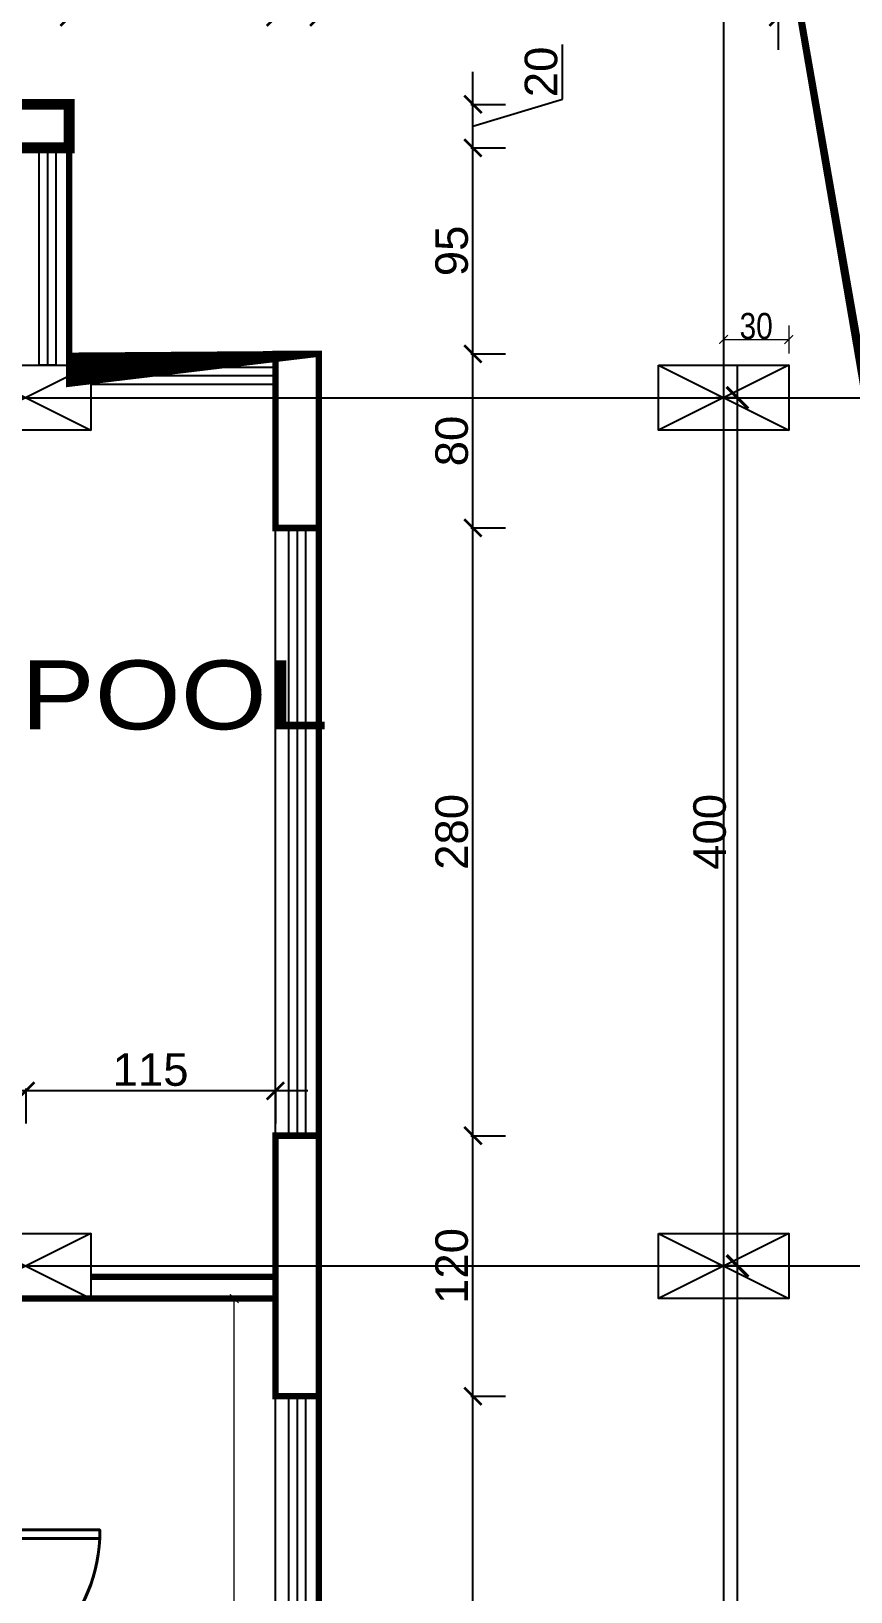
# Model space of a CAD drawing. Extents: x 250879 to 348495, y -51522 to -9360.
# Drawn here: x 299054 to 299432, y -20843 to -20124 of the extents above; entities that cross this region are included whole.
import ezdxf

# ---------------------------------------------------------------- set-up
doc = ezdxf.new("R2010")
doc.units = 0
doc.linetypes.add('CENTER', pattern=[50.800000000000004, 31.75, -6.349999999999999, 6.349999999999999, -6.349999999999999])
doc.layers.get('0').update_dxf_attribs({"linetype": 'CONTINUOUS'})
doc.layers.get('DEFPOINTS').update_dxf_attribs({"color": 9, "linetype": 'CONTINUOUS'})
for name, color, linetype, lineweight in [('A-Axis', 1, 'CENTER', 9), ('A-text function', 30, 'CONTINUOUS', 20), ('dimention', 151, 'CONTINUOUS', 13), ('SECTION-ar', 131, 'CONTINUOUS', 40)]:
    doc.layers.add(name, color=color, linetype=linetype, lineweight=lineweight)
for name, color, linetype in [('AXIS', 1, 'CONTINUOUS'), ('COLUMN', 5, 'CONTINUOUS'), ('FURNITURE', 4, 'CONTINUOUS'), ('WALL', 7, 'CONTINUOUS'), ('WALL1', 2, 'CONTINUOUS')]:
    doc.layers.add(name, color=color, linetype=linetype)
doc.styles.add('ARIAL', font='BOD_CR.TTF', dxfattribs={"width": 1.199999999999999})
doc.styles.get("Standard").update_dxf_attribs({"font": 'sanss___.ttf', "height": 15})
doc.styles.add('yon', font='ARIALN.TTF')
doc.dimstyles.new('CM', dxfattribs={"dimscale": 0, "dimtxt": 12, "dimasz": 0.4, "dimexe": 50, "dimexo": 1000, "dimgap": 0.03, "dimtad": 1, "dimdec": 0, "dimzin": 0, "dimdsep": 46, "dimtxsty": 'yon', "dimblk": 'Ar thick3', "dimcen": 3, "dimdle": 8, "dimse1": 1, "dimse2": 1, "dimclrd": 8, "dimclre": 8, "dimclrt": 30, "dimadec": 0, "dimazin": 0, "dimtfac": 1, "dimtdec": 0, "dimtix": 1, "dimtmove": 1, "dimatfit": 3, "dimfxl": 50, "dimtolj": 1, "dimtzin": 0, "dimlwd": 9, "dimarcsym": 0})
doc.dimstyles.get("Standard").update_dxf_attribs({"dimtxt": 15, "dimasz": 10, "dimexe": 10, "dimexo": 30, "dimgap": 5, "dimtad": 1, "dimdec": 0, "dimdsep": 46, "dimtxsty": 'Standard', "dimblk1": 'ARCHTICK', "dimblk2": 'ARCHTICK', "dimsah": 1, "dimcen": 2.5, "dimdle": 15, "dimclrd": 3, "dimclre": 3, "dimclrt": 3, "dimazin": 0, "dimtfac": 1, "dimtdec": 0, "dimtmove": 2, "dimatfit": 2, "dimldrblk": 'ARCHTICK', "dimfxl": 1.045499999999997, "dimfxlon": 1, "dimtolj": 1, "dimtzin": 0, "dimarcsym": 0})
doc.dimstyles.new('STANDARD$0', dxfattribs={"dimscale": 0, "dimtxt": 12, "dimasz": 8, "dimexe": 15, "dimexo": 0.0625, "dimgap": 2, "dimtad": 1, "dimdec": 0, "dimzin": 0, "dimdsep": 46, "dimtxsty": 'Standard', "dimblk1": 'ARCHTICK', "dimblk2": 'ARCHTICK', "dimsah": 1, "dimcen": 0.09, "dimdle": 15, "dimclrd": 3, "dimclre": 3, "dimclrt": 3, "dimazin": 0, "dimtfac": 1, "dimtdec": 0, "dimtofl": 0, "dimtmove": 1, "dimatfit": 3, "dimldrblk": 'ARCHTICK', "dimfxl": 1.045499999999997, "dimfxlon": 1, "dimtolj": 1, "dimtzin": 0, "dimarcsym": 0})

# ---------------------------------------------------------------- blocks, each defined once
blk = doc.blocks.new('_ARCHTICK')
at = {"color": 0, "linetype": 'ByBlock', "const_width": 0.15}
blk.add_lwpolyline([(-0.5, -0.5), (0.5, 0.5)], dxfattribs=at)
blk = doc.blocks.new('*D104')
at = {"layer": 'DEFPOINTS', "color": 0, "linetype": 'ByBlock', "ltscale": 3, "transparency": 16777216}
for p in [(299379.7807345535, -20692.83296429607), (299379.7807345535, -20692.83296429607), (299379.7807345535, -21092.8329642961)]:
    blk.add_point(p, dxfattribs=at)
at = {"layer": 'WALL1', "color": 3, "linetype": 'ByBlock', "lineweight": -2, "ltscale": 3, "transparency": 16777216}
for p, q in [((299379.7807345535, -21107.8329642961), (299379.7807345535, -20677.83296429607)), ((299379.7807345535, -20692.83296429607), (299369.7807345535, -20692.83296429607)), ((299379.7807345535, -21092.8329642961), (299369.7807345535, -21092.8329642961))]:
    blk.add_line(p, q, dxfattribs=at)
at = {"layer": 'WALL1', "color": 3, "linetype": 'ByBlock', "lineweight": -2, "ltscale": 3, "transparency": 16777216, "xscale": 10, "yscale": 10, "zscale": 10}
for p, rotation in [((299379.7807345535, -20692.83296429607), 90), ((299379.7807345535, -21092.8329642961), 270)]:
    blk.add_blockref('_ARCHTICK', p, dxfattribs=dict(at, rotation=rotation))
at = {"layer": 'WALL1', "color": 3, "linetype": 'ByBlock', "ltscale": 3, "transparency": 16777216, "insert": (299367.0543971049, -20892.83296429604), "char_height": 15, "attachment_point": 5, "rotation": 90}
blk.add_mtext('\\A1;400', dxfattribs=at)
blk = doc.blocks.new('*D105')
at = {"layer": 'DEFPOINTS', "color": 0, "linetype": 'ByBlock', "ltscale": 3, "transparency": 16777216}
for p in [(299379.7807345535, -20292.83296429605), (299379.7807345535, -20292.83296429605), (299379.7807345535, -20692.83296429607)]:
    blk.add_point(p, dxfattribs=at)
at = {"layer": 'WALL1', "color": 3, "linetype": 'ByBlock', "lineweight": -2, "ltscale": 3, "transparency": 16777216}
for p, q in [((299379.7807345535, -20707.83296429607), (299379.7807345535, -20277.83296429605)), ((299379.7807345535, -20292.83296429605), (299369.7807345535, -20292.83296429605)), ((299379.7807345535, -20692.83296429607), (299369.7807345535, -20692.83296429607))]:
    blk.add_line(p, q, dxfattribs=at)
at = {"layer": 'WALL1', "color": 3, "linetype": 'ByBlock', "lineweight": -2, "ltscale": 3, "transparency": 16777216, "xscale": 10, "yscale": 10, "zscale": 10}
for p, rotation in [((299379.7807345535, -20292.83296429605), 90), ((299379.7807345535, -20692.83296429607), 270)]:
    blk.add_blockref('_ARCHTICK', p, dxfattribs=dict(at, rotation=rotation))
at = {"layer": 'WALL1', "color": 3, "linetype": 'ByBlock', "ltscale": 3, "transparency": 16777216, "insert": (299367.0543971049, -20492.83296429601), "char_height": 15, "attachment_point": 5, "rotation": 90}
blk.add_mtext('\\A1;400', dxfattribs=at)
blk = doc.blocks.new('COLUMN')
at = {"layer": 'AXIS'}
for p, q in [((236924.6994773077, -9644.256519553426), (236984.6994773077, -9674.256519553426)), ((236984.6994773077, -9644.256519553426), (236924.6994773077, -9674.256519553426))]:
    blk.add_line(p, q, dxfattribs=at)
at = {"layer": 'COLUMN'}
blk.add_lwpolyline([(236924.6994773077, -9644.256519553426), (236984.6994773077, -9644.256519553426), (236984.6994773077, -9674.256519553426), (236924.6994773077, -9674.256519553426)], close=True, dxfattribs=at)
blk = doc.blocks.new('Ar thick3')
at = {"layer": 'dimention'}
blk.add_line((0, 16.22270537386066), (0, -16.22270537385884), dxfattribs=at)
at = {"layer": 'dimention', "const_width": 1.5}
blk.add_lwpolyline([(-5, -5.099295543877815), (5, 4.900704456122184)], dxfattribs=at)
blk = doc.blocks.new('*D2156')
at = {"layer": 'DEFPOINTS', "color": 0, "linetype": 'Continuous', "transparency": 16777216}
for p in [(307827.615156494, -20266.00083716321), (307797.615156494, -20277.8329642961), (307827.615156494, -20277.8329642961)]:
    blk.add_point(p, dxfattribs=at)
at = {"layer": 'WALL', "color": 8, "linetype": 'Continuous', "lineweight": 9, "transparency": 16777216}
blk.add_line((307798.015156494, -20266.00083716321), (307827.215156494, -20266.00083716321), dxfattribs=at)
at = {"layer": 'WALL', "color": 8, "linetype": 'Continuous', "lineweight": 9, "transparency": 16777216, "xscale": 0.4, "yscale": 0.4, "zscale": 0.4, "rotation": 180}
blk.add_blockref('Ar thick3', (307797.615156494, -20266.00083716321), dxfattribs=at)
at = {"layer": 'WALL', "color": 8, "linetype": 'Continuous', "lineweight": 9, "transparency": 16777216, "xscale": 0.4, "yscale": 0.4, "zscale": 0.4}
blk.add_blockref('Ar thick3', (307827.615156494, -20266.00083716321), dxfattribs=at)
at = {"layer": 'WALL', "color": 30, "linetype": 'Continuous', "transparency": 16777216, "insert": (307812.615156494, -20259.84396131055), "char_height": 12, "attachment_point": 5, "style": 'yon'}
blk.add_mtext('\\A1;30', dxfattribs=at)
blk = doc.blocks.new('*D162')
at = {"layer": 'DEFPOINTS', "color": 0, "linetype": 'ByBlock', "ltscale": 3, "transparency": 16777216}
for p in [(299379.7807345535, -20292.83296429605), (299379.7807345535, -20292.83296429605), (299379.7807345535, -20692.83296429607)]:
    blk.add_point(p, dxfattribs=at)
at = {"layer": 'WALL1', "color": 3, "linetype": 'ByBlock', "lineweight": -2, "ltscale": 3, "transparency": 16777216}
for p, q in [((299379.7807345535, -20707.83296429607), (299379.7807345535, -20277.83296429605)), ((299379.7807345535, -20292.83296429605), (299369.7807345535, -20292.83296429605)), ((299379.7807345535, -20692.83296429607), (299369.7807345535, -20692.83296429607))]:
    blk.add_line(p, q, dxfattribs=at)
at = {"layer": 'WALL1', "color": 3, "linetype": 'ByBlock', "lineweight": -2, "ltscale": 3, "transparency": 16777216, "xscale": 10, "yscale": 10, "zscale": 10}
for p, rotation in [((299379.7807345535, -20292.83296429605), 90), ((299379.7807345535, -20692.83296429607), 270)]:
    blk.add_blockref('_ARCHTICK', p, dxfattribs=dict(at, rotation=rotation))
at = {"layer": 'WALL1', "color": 3, "linetype": 'ByBlock', "ltscale": 3, "transparency": 16777216, "insert": (299367.0543971049, -20492.83296429601), "char_height": 15, "attachment_point": 5, "rotation": 90}
blk.add_mtext('\\A1;400', dxfattribs=at)
blk = doc.blocks.new('*D159')
at = {"layer": 'DEFPOINTS', "color": 0, "linetype": 'ByBlock', "ltscale": 3, "transparency": 16777216}
for p in [(299379.7807345535, -20292.83296429605), (299379.7807345535, -20292.83296429605), (299379.7807345535, -20692.83296429607)]:
    blk.add_point(p, dxfattribs=at)
at = {"layer": 'WALL1', "color": 3, "linetype": 'ByBlock', "lineweight": -2, "ltscale": 3, "transparency": 16777216}
for p, q in [((299379.7807345535, -20707.83296429607), (299379.7807345535, -20277.83296429605)), ((299379.7807345535, -20292.83296429605), (299369.7807345535, -20292.83296429605)), ((299379.7807345535, -20692.83296429607), (299369.7807345535, -20692.83296429607))]:
    blk.add_line(p, q, dxfattribs=at)
at = {"layer": 'WALL1', "color": 3, "linetype": 'ByBlock', "lineweight": -2, "ltscale": 3, "transparency": 16777216, "xscale": 10, "yscale": 10, "zscale": 10}
for p, rotation in [((299379.7807345535, -20292.83296429605), 90), ((299379.7807345535, -20692.83296429607), 270)]:
    blk.add_blockref('_ARCHTICK', p, dxfattribs=dict(at, rotation=rotation))
at = {"layer": 'WALL1', "color": 3, "linetype": 'ByBlock', "ltscale": 3, "transparency": 16777216, "insert": (299367.0543971049, -20492.83296429601), "char_height": 15, "attachment_point": 5, "rotation": 90}
blk.add_mtext('\\A1;400', dxfattribs=at)
blk = doc.blocks.new('site77')
at = {"layer": 'WALL', "linetype": 'Continuous'}
for points, const_width in [([(159633.4182129309, -32835.69352747884), (160181.5948755989, -35967.07394935451)], 2.999999999999999), ([(159633.4182129309, -32835.69352747884), (160167.4562949472, -35966.25488845535)], 3)]:
    blk.add_lwpolyline(points, dxfattribs=dict(at, const_width=const_width))
blk = doc.blocks.new('*D282')
at = {"layer": 'DEFPOINTS', "color": 0, "linetype": 'Continuous', "transparency": 16777216}
for p in [(299071.9656178663, -20117.52118761453), (298831.9656178664, -20157.66837803005), (299071.9656178663, -20157.66837800521)]:
    blk.add_point(p, dxfattribs=at)
at = {"layer": 'WALL', "color": 3, "linetype": 'Continuous', "lineweight": -2, "transparency": 16777216}
for p, q in [((298831.9656178664, -20118.56668761453), (298831.9656178664, -20102.52118761453)), ((299071.9656178663, -20118.56668761453), (299071.9656178663, -20102.52118761453)), ((298816.9656178664, -20117.52118761453), (299086.9656178663, -20117.52118761453))]:
    blk.add_line(p, q, dxfattribs=at)
at = {"layer": 'WALL', "color": 3, "linetype": 'Continuous', "lineweight": -2, "transparency": 16777216, "xscale": 8, "yscale": 8, "zscale": 8, "rotation": 180}
blk.add_blockref('_ARCHTICK', (298831.9656178664, -20117.52118761453), dxfattribs=at)
at = {"layer": 'WALL', "color": 3, "linetype": 'Continuous', "lineweight": -2, "transparency": 16777216, "xscale": 8, "yscale": 8, "zscale": 8}
blk.add_blockref('_ARCHTICK', (299071.9656178663, -20117.52118761453), dxfattribs=at)
at = {"layer": 'WALL', "color": 3, "linetype": 'Continuous', "transparency": 16777216, "insert": (298951.9656178664, -20107.79485016597), "char_height": 15, "attachment_point": 5}
blk.add_mtext('\\A1;240', dxfattribs=at)
blk = doc.blocks.new('*D283')
at = {"layer": 'DEFPOINTS', "color": 0, "linetype": 'Continuous', "transparency": 16777216}
for p in [(299166.9656178665, -20117.52118761453), (299071.9656178663, -20157.66837800521), (299166.9656178665, -20272.66837802979)]:
    blk.add_point(p, dxfattribs=at)
at = {"layer": 'WALL', "color": 3, "linetype": 'Continuous', "lineweight": -2, "transparency": 16777216}
for p, q in [((299071.9656178663, -20118.56668761453), (299071.9656178663, -20102.52118761453)), ((299166.9656178665, -20118.56668761453), (299166.9656178665, -20102.52118761453)), ((299056.9656178663, -20117.52118761453), (299181.9656178665, -20117.52118761453))]:
    blk.add_line(p, q, dxfattribs=at)
at = {"layer": 'WALL', "color": 3, "linetype": 'Continuous', "lineweight": -2, "transparency": 16777216, "xscale": 8, "yscale": 8, "zscale": 8, "rotation": 180}
blk.add_blockref('_ARCHTICK', (299071.9656178663, -20117.52118761453), dxfattribs=at)
at = {"layer": 'WALL', "color": 3, "linetype": 'Continuous', "lineweight": -2, "transparency": 16777216, "xscale": 8, "yscale": 8, "zscale": 8}
blk.add_blockref('_ARCHTICK', (299166.9656178665, -20117.52118761453), dxfattribs=at)
at = {"layer": 'WALL', "color": 3, "linetype": 'Continuous', "transparency": 16777216, "insert": (299119.4656178664, -20107.79485016597), "char_height": 15, "attachment_point": 5}
blk.add_mtext('\\A1;95', dxfattribs=at)
blk = doc.blocks.new('*D284')
at = {"layer": 'DEFPOINTS', "color": 0, "linetype": 'Continuous', "transparency": 16777216}
for p in [(299186.9656178665, -20117.52118761453), (299166.9656178665, -20272.66837802979), (299186.9656178665, -20272.6683780299)]:
    blk.add_point(p, dxfattribs=at)
at = {"layer": 'WALL', "color": 3, "linetype": 'Continuous', "lineweight": -2, "transparency": 16777216}
for p, q in [((299176.9656178665, -20117.52118761453), (299184.6835191011, -20091.79485016597)), ((299184.6835191011, -20091.79485016597), (299209.8769347389, -20091.79485016597)), ((299166.9656178665, -20118.56668761453), (299166.9656178665, -20102.52118761453)), ((299186.9656178665, -20118.56668761453), (299186.9656178665, -20102.52118761453)), ((299151.9656178665, -20117.52118761453), (299201.9656178665, -20117.52118761453))]:
    blk.add_line(p, q, dxfattribs=at)
at = {"layer": 'WALL', "color": 3, "linetype": 'Continuous', "lineweight": -2, "transparency": 16777216, "xscale": 8, "yscale": 8, "zscale": 8, "rotation": 180}
blk.add_blockref('_ARCHTICK', (299166.9656178665, -20117.52118761453), dxfattribs=at)
at = {"layer": 'WALL', "color": 3, "linetype": 'Continuous', "lineweight": -2, "transparency": 16777216, "xscale": 8, "yscale": 8, "zscale": 8}
blk.add_blockref('_ARCHTICK', (299186.9656178665, -20117.52118761453), dxfattribs=at)
at = {"layer": 'WALL', "color": 3, "linetype": 'Continuous', "transparency": 16777216, "insert": (299197.28022692, -20082.06851271741), "char_height": 15, "attachment_point": 5}
blk.add_mtext('\\A1;20', dxfattribs=at)
blk = doc.blocks.new('*D285')
at = {"layer": 'DEFPOINTS', "color": 0, "linetype": 'Continuous', "transparency": 16777216}
for p in [(299398.5889209436, -20057.66837803005), (299398.5889209436, -20117.52118761453), (299186.9656178665, -20272.6683780299)]:
    blk.add_point(p, dxfattribs=at)
at = {"layer": 'WALL', "color": 3, "linetype": 'Continuous', "lineweight": -2, "transparency": 16777216}
for p, q in [((299186.9656178665, -20118.56668761453), (299186.9656178665, -20102.52118761453)), ((299398.5889209436, -20116.47568761453), (299398.5889209436, -20132.52118761453)), ((299171.9656178665, -20117.52118761453), (299413.5889209436, -20117.52118761453))]:
    blk.add_line(p, q, dxfattribs=at)
at = {"layer": 'WALL', "color": 3, "linetype": 'Continuous', "lineweight": -2, "transparency": 16777216, "xscale": 8, "yscale": 8, "zscale": 8, "rotation": 180}
blk.add_blockref('_ARCHTICK', (299186.9656178665, -20117.52118761453), dxfattribs=at)
at = {"layer": 'WALL', "color": 3, "linetype": 'Continuous', "lineweight": -2, "transparency": 16777216, "xscale": 8, "yscale": 8, "zscale": 8}
blk.add_blockref('_ARCHTICK', (299398.5889209436, -20117.52118761453), dxfattribs=at)
at = {"layer": 'WALL', "color": 3, "linetype": 'Continuous', "transparency": 16777216, "insert": (299292.777269405, -20108.02118761453), "char_height": 15, "attachment_point": 5}
blk.add_mtext('\\A1;212', dxfattribs=at)
blk = doc.blocks.new('*D561')
at = {"layer": 'DEFPOINTS', "color": 0, "linetype": 'Continuous', "transparency": 16777216}
for p in [(299186.9656178664, -20752.83296429611), (299257.9493929942, -20752.83296429611), (299186.9656178664, -21032.83296429611)]:
    blk.add_point(p, dxfattribs=at)
at = {"layer": 'WALL', "color": 3, "linetype": 'Continuous', "lineweight": -2, "transparency": 16777216}
for p, q in [((299257.9493929942, -21047.83296429611), (299257.9493929942, -20737.83296429611)), ((299256.9038929942, -20752.83296429611), (299272.9493929942, -20752.83296429611)), ((299256.9038929942, -21032.83296429611), (299272.9493929942, -21032.83296429611))]:
    blk.add_line(p, q, dxfattribs=at)
at = {"layer": 'WALL', "color": 3, "linetype": 'Continuous', "lineweight": -2, "transparency": 16777216, "xscale": 8, "yscale": 8, "zscale": 8}
for p, rotation in [((299257.9493929942, -20752.83296429611), 90), ((299257.9493929942, -21032.83296429611), 270)]:
    blk.add_blockref('_ARCHTICK', p, dxfattribs=dict(at, rotation=rotation))
at = {"layer": 'WALL', "color": 3, "linetype": 'Continuous', "transparency": 16777216, "insert": (299248.2230555456, -20892.83296429606), "char_height": 15, "attachment_point": 5, "rotation": 90}
blk.add_mtext('\\A1;280', dxfattribs=at)
blk = doc.blocks.new('*D562')
at = {"layer": 'DEFPOINTS', "color": 0, "linetype": 'Continuous', "transparency": 16777216}
for p in [(299186.9656178664, -20632.83296429611), (299257.9493929942, -20632.83296429611), (299186.9656178664, -20752.83296429611)]:
    blk.add_point(p, dxfattribs=at)
at = {"layer": 'WALL', "color": 3, "linetype": 'Continuous', "lineweight": -2, "transparency": 16777216}
for p, q in [((299257.9493929942, -20767.83296429611), (299257.9493929942, -20617.83296429611)), ((299256.9038929942, -20632.83296429611), (299272.9493929942, -20632.83296429611)), ((299256.9038929942, -20752.83296429611), (299272.9493929942, -20752.83296429611))]:
    blk.add_line(p, q, dxfattribs=at)
at = {"layer": 'WALL', "color": 3, "linetype": 'Continuous', "lineweight": -2, "transparency": 16777216, "xscale": 8, "yscale": 8, "zscale": 8}
for p, rotation in [((299257.9493929942, -20632.83296429611), 90), ((299257.9493929942, -20752.83296429611), 270)]:
    blk.add_blockref('_ARCHTICK', p, dxfattribs=dict(at, rotation=rotation))
at = {"layer": 'WALL', "color": 3, "linetype": 'Continuous', "transparency": 16777216, "insert": (299248.2230555456, -20692.83296429606), "char_height": 15, "attachment_point": 5, "rotation": 90}
blk.add_mtext('\\A1;120', dxfattribs=at)
blk = doc.blocks.new('*D563')
at = {"layer": 'DEFPOINTS', "color": 0, "linetype": 'Continuous', "transparency": 16777216}
for p in [(299186.9656178664, -20352.83296429611), (299257.9493929942, -20352.83296429611), (299186.9656178664, -20632.83296429611)]:
    blk.add_point(p, dxfattribs=at)
at = {"layer": 'WALL', "color": 3, "linetype": 'Continuous', "lineweight": -2, "transparency": 16777216}
for p, q in [((299257.9493929942, -20647.83296429611), (299257.9493929942, -20337.83296429611)), ((299256.9038929942, -20352.83296429611), (299272.9493929942, -20352.83296429611)), ((299256.9038929942, -20632.83296429611), (299272.9493929942, -20632.83296429611))]:
    blk.add_line(p, q, dxfattribs=at)
at = {"layer": 'WALL', "color": 3, "linetype": 'Continuous', "lineweight": -2, "transparency": 16777216, "xscale": 8, "yscale": 8, "zscale": 8}
for p, rotation in [((299257.9493929942, -20352.83296429611), 90), ((299257.9493929942, -20632.83296429611), 270)]:
    blk.add_blockref('_ARCHTICK', p, dxfattribs=dict(at, rotation=rotation))
at = {"layer": 'WALL', "color": 3, "linetype": 'Continuous', "transparency": 16777216, "insert": (299248.2230555456, -20492.83296429606), "char_height": 15, "attachment_point": 5, "rotation": 90}
blk.add_mtext('\\A1;280', dxfattribs=at)
blk = doc.blocks.new('*D564')
at = {"layer": 'DEFPOINTS', "color": 0, "linetype": 'Continuous', "transparency": 16777216}
for p in [(299186.9656178665, -20272.6683780299), (299257.9493929942, -20272.6683780299), (299186.9656178664, -20352.83296429611)]:
    blk.add_point(p, dxfattribs=at)
at = {"layer": 'WALL', "color": 3, "linetype": 'Continuous', "lineweight": -2, "transparency": 16777216}
for p, q in [((299257.9493929942, -20367.83296429611), (299257.9493929942, -20257.6683780299)), ((299256.9038929942, -20272.6683780299), (299272.9493929942, -20272.6683780299)), ((299256.9038929942, -20352.83296429611), (299272.9493929942, -20352.83296429611))]:
    blk.add_line(p, q, dxfattribs=at)
at = {"layer": 'WALL', "color": 3, "linetype": 'Continuous', "lineweight": -2, "transparency": 16777216, "xscale": 8, "yscale": 8, "zscale": 8}
for p, rotation in [((299257.9493929942, -20272.6683780299), 90), ((299257.9493929942, -20352.83296429611), 270)]:
    blk.add_blockref('_ARCHTICK', p, dxfattribs=dict(at, rotation=rotation))
at = {"layer": 'WALL', "color": 3, "linetype": 'Continuous', "transparency": 16777216, "insert": (299248.2230555456, -20312.75067116296), "char_height": 15, "attachment_point": 5, "rotation": 90}
blk.add_mtext('\\A1;80', dxfattribs=at)
blk = doc.blocks.new('*D565')
at = {"layer": 'DEFPOINTS', "color": 0, "linetype": 'Continuous', "transparency": 16777216}
for p in [(299071.9656178664, -20177.66837802988), (299257.9493929942, -20177.66837802988), (299186.9656178665, -20272.6683780299)]:
    blk.add_point(p, dxfattribs=at)
at = {"layer": 'WALL', "color": 3, "linetype": 'Continuous', "lineweight": -2, "transparency": 16777216}
for p, q in [((299257.9493929942, -20287.6683780299), (299257.9493929942, -20162.66837802988)), ((299256.9038929942, -20177.66837802988), (299272.9493929942, -20177.66837802988)), ((299256.9038929942, -20272.6683780299), (299272.9493929942, -20272.6683780299))]:
    blk.add_line(p, q, dxfattribs=at)
at = {"layer": 'WALL', "color": 3, "linetype": 'Continuous', "lineweight": -2, "transparency": 16777216, "xscale": 8, "yscale": 8, "zscale": 8}
for p, rotation in [((299257.9493929942, -20177.66837802988), 90), ((299257.9493929942, -20272.6683780299), 270)]:
    blk.add_blockref('_ARCHTICK', p, dxfattribs=dict(at, rotation=rotation))
at = {"layer": 'WALL', "color": 3, "linetype": 'Continuous', "transparency": 16777216, "insert": (299248.2230555456, -20225.16837802984), "char_height": 15, "attachment_point": 5, "rotation": 90}
blk.add_mtext('\\A1;95', dxfattribs=at)
blk = doc.blocks.new('*D566')
at = {"layer": 'DEFPOINTS', "color": 0, "linetype": 'Continuous', "transparency": 16777216}
for p in [(299071.9656178663, -20157.66837800521), (299257.9493929942, -20157.66837800521), (299071.9656178664, -20177.66837802988)]:
    blk.add_point(p, dxfattribs=at)
at = {"layer": 'WALL', "color": 3, "linetype": 'Continuous', "lineweight": -2, "transparency": 16777216}
for p, q in [((299299.1284053398, -20155.31467431384), (299299.1284053398, -20130.12125867598)), ((299257.9493929942, -20192.66837802988), (299257.9493929942, -20142.66837800521)), ((299256.9038929942, -20157.66837800521), (299272.9493929942, -20157.66837800521)), ((299257.9493929942, -20167.66837801754), (299299.1284053398, -20155.31467431384)), ((299256.9038929942, -20177.66837802988), (299272.9493929942, -20177.66837802988))]:
    blk.add_line(p, q, dxfattribs=at)
at = {"layer": 'WALL', "color": 3, "linetype": 'Continuous', "lineweight": -2, "transparency": 16777216, "xscale": 8, "yscale": 8, "zscale": 8}
for p, rotation in [((299257.9493929942, -20157.66837800521), 90), ((299257.9493929942, -20177.66837802988), 270)]:
    blk.add_blockref('_ARCHTICK', p, dxfattribs=dict(at, rotation=rotation))
at = {"layer": 'WALL', "color": 3, "linetype": 'Continuous', "transparency": 16777216, "insert": (299289.4020678913, -20142.71796649486), "char_height": 15, "attachment_point": 5, "rotation": 90}
blk.add_mtext('\\A1;20', dxfattribs=at)
blk = doc.blocks.new('*D599')
at = {"layer": 'DEFPOINTS', "color": 0, "linetype": 'Continuous', "transparency": 16777216}
for p in [(299051.9656178664, -20572.51068872953), (299166.9656178664, -20572.51068872953), (299051.9656178664, -20612.14744023839)]:
    blk.add_point(p, dxfattribs=at)
at = {"layer": 'WALL', "color": 3, "linetype": 'Continuous', "lineweight": -2, "transparency": 16777216}
for p, q in [((299181.9656178664, -20612.14744023839), (299036.9656178664, -20612.14744023839)), ((299051.9656178664, -20611.10194023839), (299051.9656178664, -20627.14744023839)), ((299166.9656178664, -20611.10194023839), (299166.9656178664, -20627.14744023839))]:
    blk.add_line(p, q, dxfattribs=at)
at = {"layer": 'WALL', "color": 3, "linetype": 'Continuous', "lineweight": -2, "transparency": 16777216, "xscale": 8, "yscale": 8, "zscale": 8, "rotation": 180}
blk.add_blockref('_ARCHTICK', (299051.9656178664, -20612.14744023839), dxfattribs=at)
at = {"layer": 'WALL', "color": 3, "linetype": 'Continuous', "lineweight": -2, "transparency": 16777216, "xscale": 8, "yscale": 8, "zscale": 8}
blk.add_blockref('_ARCHTICK', (299166.9656178664, -20612.14744023839), dxfattribs=at)
at = {"layer": 'WALL', "color": 3, "linetype": 'Continuous', "transparency": 16777216, "insert": (299109.4656178664, -20602.42110278983), "char_height": 15, "attachment_point": 5}
blk.add_mtext('\\A1;115', dxfattribs=at)
blk = doc.blocks.new('*D600')
at = {"layer": 'DEFPOINTS', "color": 0, "linetype": 'Continuous', "transparency": 16777216}
for p in [(299051.9656178664, -20572.51068872953), (298306.3292780746, -20591.6920728258), (298306.3292780746, -20612.14744023839)]:
    blk.add_point(p, dxfattribs=at)
at = {"layer": 'WALL', "color": 3, "linetype": 'Continuous', "lineweight": -2, "transparency": 16777216}
for p, q in [((299066.9656178664, -20612.14744023839), (298291.3292780746, -20612.14744023839)), ((298306.3292780746, -20611.10194023839), (298306.3292780746, -20627.14744023839)), ((299051.9656178664, -20611.10194023839), (299051.9656178664, -20627.14744023839))]:
    blk.add_line(p, q, dxfattribs=at)
at = {"layer": 'WALL', "color": 3, "linetype": 'Continuous', "lineweight": -2, "transparency": 16777216, "xscale": 8, "yscale": 8, "zscale": 8, "rotation": 180}
blk.add_blockref('_ARCHTICK', (298306.3292780746, -20612.14744023839), dxfattribs=at)
at = {"layer": 'WALL', "color": 3, "linetype": 'Continuous', "lineweight": -2, "transparency": 16777216, "xscale": 8, "yscale": 8, "zscale": 8}
blk.add_blockref('_ARCHTICK', (299051.9656178664, -20612.14744023839), dxfattribs=at)
at = {"layer": 'WALL', "color": 3, "linetype": 'Continuous', "transparency": 16777216, "insert": (298679.1474479705, -20602.41081472399), "char_height": 15, "attachment_point": 5}
blk.add_mtext('\\A1;746', dxfattribs=at)
blk = doc.blocks.new('D95')
at = {"layer": 'A-Axis'}
blk.add_line((307625.7115173889, -30976.98270190809), (307530.7115173889, -30976.98270190809), dxfattribs=at)
at = {"layer": 'SECTION-ar', "ltscale": 20}
blk.add_lwpolyline([(307625.7115173889, -30976.98270190753), (307620.7115173889, -30976.98270190753), (307620.7115173889, -30884.88270190753), (307625.7115173889, -30884.88270190753)], close=True, dxfattribs=at)
blk.add_arc((307625.6412258533, -30979.72394796856), 94.96927913289524, 92.97547258824744, 178.3459529752297, dxfattribs=at)
blk = doc.blocks.new('*D1601')
at = {"layer": 'DEFPOINTS', "color": 0, "linetype": 'Continuous', "transparency": 16777216}
for p in [(299147.9560336779, -20707.8329642961), (299147.9560336779, -20707.8329642961), (299147.9560336779, -21107.8329642961)]:
    blk.add_point(p, dxfattribs=at)
at = {"layer": 'WALL', "color": 8, "linetype": 'Continuous', "lineweight": 9, "transparency": 16777216}
blk.add_line((299147.9560336779, -21107.4329642961), (299147.9560336779, -20708.2329642961), dxfattribs=at)
at = {"layer": 'WALL', "color": 8, "linetype": 'Continuous', "lineweight": 9, "transparency": 16777216, "xscale": 0.4, "yscale": 0.4, "zscale": 0.4}
for p, rotation in [((299147.9560336779, -20707.8329642961), 90), ((299147.9560336779, -21107.8329642961), 270)]:
    blk.add_blockref('Ar thick3', p, dxfattribs=dict(at, rotation=rotation))
at = {"layer": 'WALL', "color": 30, "linetype": 'Continuous', "transparency": 16777216, "insert": (299141.7991578252, -20907.83296429606), "char_height": 12, "attachment_point": 5, "rotation": 90, "style": 'yon'}
blk.add_mtext('\\A1;400', dxfattribs=at)
blk = doc.blocks.new('AXISG')
at = {"layer": 'AXIS'}
for p, q in [((307797.615156494, -19949.16446858895), (307797.615156494, -23524.12586554483)), ((305609.1874572025, -20292.8329642961), (307936.9012656476, -20292.8329642961)), ((305601.3768088833, -20692.8329642961), (307936.9012656476, -20692.8329642961))]:
    blk.add_line(p, q, dxfattribs=at)
at = {"layer": 'WALL', "linetype": 'Continuous'}
for p in [(70842.91567918635, -10633.57644474268), (70842.91567918635, -11033.57644474268)]:
    blk.add_blockref('COLUMN', p, dxfattribs=at)
at = {"layer": 'WALL', "color": 4, "linetype": 'Continuous'}
dim = blk.add_linear_dim(base=(307827.615156494, -20266.00083716321), p1=(307797.615156494, -20277.8329642961), p2=(307827.615156494, -20277.8329642961), dimstyle='CM', override={"dimscale": 1}, dxfattribs=at)
dim.commit()
dim.dimension.update_dxf_attribs({"geometry": '*D2156', "text_midpoint": (307812.615156494, -20259.84396131055)})

msp = doc.modelspace()

# ---------------------------------------------------------------- linework, layer by layer
at = {"layer": 'AXIS'}
for p, q in [((297416.3247224771, -20292.8329642961), (299512.710443831, -20292.8329642961)), ((297416.3247224771, -20692.8329642961), (299512.710443831, -20692.8329642961))]:
    msp.add_line(p, q, dxfattribs=at)
at = {"layer": 'FURNITURE', "ltscale": 3}
for points in [[(299071.9656178663, -20272.66837803012), (299071.9656178663, -20157.66837802988)], [(299071.9656178663, -20272.66837803004), (299186.9656178665, -20272.66837802973)]]:
    msp.add_lwpolyline(points, dxfattribs=at)
for points in [[(299065.7945582655, -20277.8329642961), (299058.1366774672, -20277.8329642961), (299058.1366774672, -20178.1804928761), (299065.7945582655, -20178.1804928761)], [(299081.9656178664, -20278.83943763081), (299081.9656178664, -20286.49731842914), (299166.9656178665, -20286.49731842895), (299166.9656178665, -20278.83943763062)], [(299166.9656178664, -20352.83296429611), (299186.9656178664, -20352.83296429611), (299186.9656178664, -20632.83296429611), (299166.9656178664, -20632.83296429611)], [(299180.7945582655, -20632.83296429611), (299173.1366774672, -20632.83296429611), (299173.1366774672, -20352.83296429611), (299180.7945582655, -20352.83296429611)], [(299166.9656178664, -20752.83296429611), (299186.9656178664, -20752.83296429611), (299186.9656178664, -21032.83296429611), (299166.9656178664, -21032.83296429611)], [(299180.7945582655, -21032.83296429611), (299173.1366774672, -21032.83296429611), (299173.1366774672, -20752.83296429611), (299180.7945582655, -20752.83296429611)]]:
    msp.add_lwpolyline(points, close=True, dxfattribs=at)
at = {"layer": 'WALL', "linetype": 'Continuous', "ltscale": 3, "const_width": 5}
msp.add_lwpolyline([(299071.9656178667, -20161.60502344155), (299071.9656178663, -20157.66837802988), (298831.9656178664, -20157.66837802992), (298831.9656178664, -20177.66837803005), (298831.9656178664, -20177.66837802988), (298831.9656178663, -20177.6683780297), (299071.9656178664, -20177.66837802988), (299071.9656178667, -20161.60502343948), (299071.9656178664, -20161.60502344155)], dxfattribs=at)
at = {"layer": 'WALL', "color": 4, "linetype": 'Continuous', "const_width": 3}
msp.add_lwpolyline([(297395.692938283, -23108.1621368277), (297395.692938283, -21900.3329642961), (297326.2618162412, -21900.3329642961), (297326.2618162411, -21477.83296429605), (297395.6929382823, -21477.8329642961), (297395.6929382842, -20272.66837802824), (297510.6929382829, -20272.66837803012), (297510.6929382829, -20157.668377999), (299071.9656178663, -20157.66837783741), (299071.9656178666, -20272.66837803004), (299186.9656178665, -20272.66837802973), (299186.9656178663, -23108.162136825), (298581.4887397139, -23108.16213682809), (298581.4887397139, -23053.01579450286), (298001.1698164354, -23053.01579450286), (298001.1698164325, -23108.16213682667)], close=True, dxfattribs=at)
at = {"layer": 'WALL', "linetype": 'Continuous'}
for points in [[(298831.9656178664, -20157.66837802992), (299071.9656178663, -20157.66837802992), (299071.9656178663, -20177.66837802988), (298831.9656178664, -20177.66837802988)], [(299166.9656178665, -20272.66837802978), (299186.9656178665, -20272.66837802978), (299186.9656178664, -20352.83296429611), (299166.9656178664, -20352.83296429611)], [(299186.9656178665, -20272.6683780299), (299166.9656178664, -20272.6683780299), (299166.9656178664, -20352.83296429611), (299186.9656178665, -20352.83296429611)], [(299166.9656178664, -20632.83296429611), (299186.9656178664, -20632.83296429611), (299186.9656178664, -20752.83296429611), (299166.9656178664, -20752.83296429611)], [(299166.9656178664, -20752.83296429611), (299186.9656178664, -20752.83296429611), (299186.9656178664, -20632.83296429611), (299166.9656178664, -20632.83296429611)]]:
    msp.add_lwpolyline(points, close=True, dxfattribs=at)
at = {"layer": 'WALL', "linetype": 'Continuous', "const_width": 3}
for points in [[(299186.9656178664, -20292.83296429611), (299186.9656178665, -20272.66837802978), (299166.9656178665, -20272.66837802978), (299166.9656178664, -20292.83296429611), (299166.9656178664, -20352.83296429611), (299186.9656178664, -20352.83296429611), (299186.9656178664, -20292.83296429611)], [(299186.9656178664, -20692.83296429611), (299186.9656178664, -20632.83296429611), (299166.9656178664, -20632.83296429611), (299166.9656178664, -20692.83296429611), (299166.9656178664, -20752.83296429611), (299186.9656178664, -20752.83296429611), (299186.9656178664, -20692.83296429611)], [(299166.9656178664, -20697.83296429606), (299081.9656178664, -20697.83296429606)], [(299166.9656178664, -20707.8329642961), (298641.4887397139, -20707.8329642961)]]:
    msp.add_lwpolyline(points, dxfattribs=at)
at = {"layer": 'WALL1'}
for p, q in [((299061.9656178664, -20178.1804928761), (299061.9656178664, -20277.8329642961)), ((299166.9656178665, -20282.66837802977), (299081.9656178664, -20282.66837802999)), ((299176.9656178664, -20352.83296429611), (299176.9656178664, -20632.83296429611)), ((299176.9656178664, -20752.83296429611), (299176.9656178664, -21032.83296429611))]:
    msp.add_line(p, q, dxfattribs=at)

# ---------------------------------------------------------------- block references
at = {"layer": 'WALL', "linetype": 'Continuous'}
for name, p in [('AXISG', (-8424.190821816504, 0)), ('site77', (139765.1707080127, 12778.02514944879)), ('COLUMN', (62097.2661405587, -10633.57644474268)), ('COLUMN', (62097.2661405587, -11033.57644474268))]:
    msp.add_blockref(name, p, dxfattribs=at)
at = {"layer": 'WALL', "linetype": 'Continuous', "xscale": -0.8000000000029104, "yscale": 0.8000000000029104, "zscale": 0.8, "rotation": 269.9999999916624}
msp.add_blockref('D95', (323793.9314541387, -266914.9630275895), dxfattribs=at)

# ---------------------------------------------------------------- texts
at = {"layer": 'A-text function', "insert": (298834.6182320748, -20413.83869067397), "char_height": 31.75199999999518, "width": 961.9348479998645, "attachment_point": 1, "style": 'ARIAL'}
msp.add_mtext(' OFFICE POOL', dxfattribs=at)

# ---------------------------------------------------------------- dimensions: what is measured, and where the dimension line sits
at = {"layer": 'WALL', "linetype": 'Continuous'}
for base, p1, p2, picture, middle in [((299398.5889209436, -20117.52118761453), (299186.9656178665, -20272.6683780299), (299398.5889209436, -20057.66837803005), '*D285', (299292.777269405, -20108.02118761453)), ((299186.9656178665, -20117.52118761453), (299166.9656178665, -20272.66837802979), (299186.9656178665, -20272.6683780299), '*D284', (299186.6835191011, -20082.06851271741)), ((299071.9656178663, -20117.52118761453), (298831.9656178664, -20157.66837803005), (299071.9656178663, -20157.66837800521), '*D282', (298951.9656178664, -20107.79485016597)), ((299166.9656178665, -20117.52118761453), (299071.9656178663, -20157.66837800521), (299166.9656178665, -20272.66837802979), '*D283', (299119.4656178664, -20107.79485016597)), ((298306.3292780746, -20612.14744023839), (299051.9656178664, -20572.51068872953), (298306.3292780746, -20591.6920728258), '*D600', (298679.1474479705, -20602.41081472399)), ((299051.9656178664, -20612.14744023839), (299166.9656178664, -20572.51068872953), (299051.9656178664, -20572.51068872953), '*D599', (299109.4656178664, -20602.42110278983))]:
    dim = msp.add_linear_dim(base=base, p1=p1, p2=p2, dimstyle='STANDARD$0', override={"dimscale": 1}, dxfattribs=at)
    dim.commit()
    dim.dimension.update_dxf_attribs({"geometry": picture, "text_midpoint": middle})
for base, p1, p2, dimstyle, picture, middle in [((299257.9493929942, -20157.66837800521), (299071.9656178664, -20177.66837802988), (299071.9656178663, -20157.66837800521), 'STANDARD$0', '*D566', (299289.4020678913, -20153.31467431379)), ((299257.9493929942, -20177.66837802988), (299186.9656178665, -20272.6683780299), (299071.9656178664, -20177.66837802988), 'STANDARD$0', '*D565', (299248.2230555456, -20225.16837802984)), ((299257.9493929942, -20272.6683780299), (299186.9656178664, -20352.83296429611), (299186.9656178665, -20272.6683780299), 'STANDARD$0', '*D564', (299248.2230555456, -20312.75067116296)), ((299257.9493929942, -20352.83296429611), (299186.9656178664, -20632.83296429611), (299186.9656178664, -20352.83296429611), 'STANDARD$0', '*D563', (299248.2230555456, -20492.83296429606)), ((299257.9493929942, -20632.83296429611), (299186.9656178664, -20752.83296429611), (299186.9656178664, -20632.83296429611), 'STANDARD$0', '*D562', (299248.2230555456, -20692.83296429606)), ((299147.9560336779, -20707.8329642961), (299147.9560336779, -21107.8329642961), (299147.9560336779, -20707.8329642961), 'CM', '*D1601', (299141.7991578252, -20907.83296429606)), ((299257.9493929942, -20752.83296429611), (299186.9656178664, -21032.83296429611), (299186.9656178664, -20752.83296429611), 'STANDARD$0', '*D561', (299248.2230555456, -20892.83296429606))]:
    dim = msp.add_linear_dim(base=base, p1=p1, p2=p2, angle=90, dimstyle=dimstyle, override={"dimscale": 1}, dxfattribs=at)
    dim.commit()
    dim.dimension.update_dxf_attribs({"geometry": picture, "text_midpoint": middle})
at = {"layer": 'WALL1', "linetype": 'ByBlock', "ltscale": 3}
for base, p1, p2, picture, middle in [((299379.7807345535, -20292.83296429605), (299379.7807345535, -20692.83296429607), (299379.7807345535, -20292.83296429605), '*D105', (299367.0543971049, -20492.83296429601)), ((299379.7807345535, -20292.83296429605), (299379.7807345535, -20692.83296429607), (299379.7807345535, -20292.83296429605), '*D162', (299367.0543971049, -20492.83296429601)), ((299379.7807345535, -20292.83296429605), (299379.7807345535, -20692.83296429607), (299379.7807345535, -20292.83296429605), '*D159', (299367.0543971049, -20492.83296429601)), ((299379.7807345535, -20692.83296429607), (299379.7807345535, -21092.8329642961), (299379.7807345535, -20692.83296429607), '*D104', (299367.0543971049, -20892.83296429604))]:
    dim = msp.add_linear_dim(base=base, p1=p1, p2=p2, angle=90, dimstyle='Standard', override={"dimtmove": 1}, dxfattribs=at)
    dim.commit()
    dim.dimension.update_dxf_attribs({"geometry": picture, "text_midpoint": middle})

doc.saveas('drawing.dxf')
